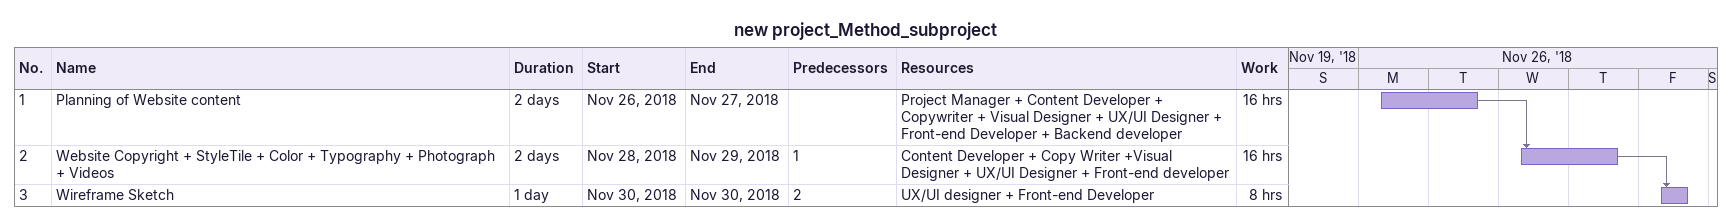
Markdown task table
new project_Method_subproject

| ID | Task | Duration | Start | Finish | Predecessors | Resources | Work (h) |
|---|---|---|---|---|---|---|---|
| 1 | Planning of Website content | 2d | 2018-11-26 | 2018-11-27 |  | Project Manager + Content Developer + Copywriter + Visual Designer + UX/UI Designer + Front-end Developer + Backend developer | 16 |
| 2 | Website Copyright + StyleTile + Color + Typography + Photograph + Videos | 2d | 2018-11-28 | 2018-11-29 | 1 | Content Developer + Copy Writer +Visual Designer + UX/UI Designer + Front-end developer | 16 |
| 3 | Wireframe Sketch | 1d | 2018-11-30 | 2018-11-30 | 2 | UX/UI designer + Front-end Developer | 8 |
